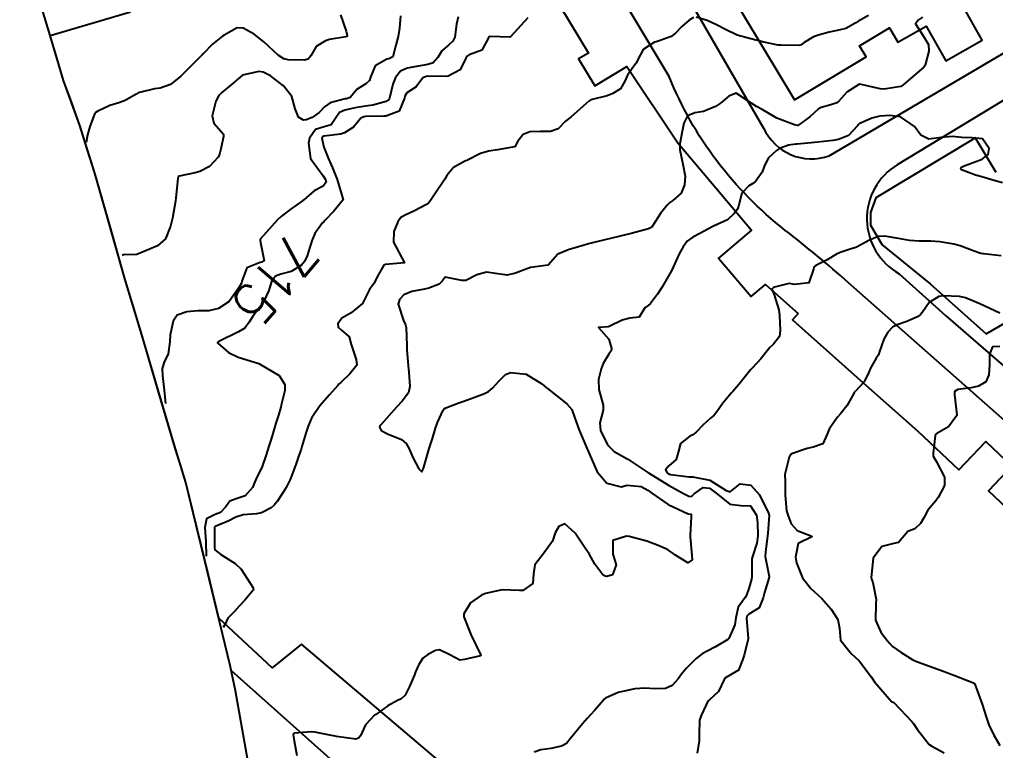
# Model space of a CAD drawing. Header units: metres. Extents: x 286371 to 293043, y 7462578 to 7466404.
# Drawn here: x 289865.9 to 289960.7, y 7464030.8 to 7464101.8 of the extents above; entities that cross this region are included whole.
import ezdxf
from ezdxf.enums import TextEntityAlignment as Align

# ---------------------------------------------------------------- set-up
doc = ezdxf.new("R2010")
doc.units = ezdxf.units.M
doc.header["$MEASUREMENT"] = 0
for name, color, linetype in [('Area', 45, 'Continuous'), ('Cotas', 45, 'Continuous'), ('Curvas de Nivel 1m', 11, 'Continuous'), ('Curvas de Nivel 5m', 15, 'Continuous'), ('Edificações', 30, 'Continuous'), ('Vias primárias', 230, 'Continuous')]:
    doc.layers.add(name, color=color, linetype=linetype)
doc.styles.add('Style-STANDARD', font='STANDARD.shx')

msp = doc.modelspace()

# ---------------------------------------------------------------- linework, layer by layer
at = {"layer": 'Area'}
msp.add_polyline3d([(289888.511, 7464027.207, 713.026), (289886.864, 7464036.548, 713.416), (289886.349, 7464039.025, 714.486), (289882.047, 7464056.808, 715.996), (289880.925, 7464060.387, 716.386), (289877.849, 7464070.817, 719.696), (289876.155, 7464076.472, 718.856), (289873.184, 7464086.861, 721.676), (289871.723, 7464091.497, 719.766), (289870.159, 7464095.848, 721.876), (289868.864, 7464100.241, 721.596), (289865.871, 7464110.06, 719.346)], dxfattribs=at)
at = {"layer": 'Curvas de Nivel 1m', "flags": 128}
for points, elevation in [([(289897.079, 7464102.223), (289897.611, 7464100.652), (289897.707, 7464100.213), (289897.688, 7464100.128), (289897.602, 7464100.093), (289895.996, 7464099.841), (289895.596, 7464099.721), (289894.702, 7464099.143), (289894.199, 7464098.265), (289893.919, 7464097.919), (289893.568, 7464097.846), (289891.996, 7464097.87), (289891.569, 7464097.969), (289891.019, 7464098.313), (289889.603, 7464099.612), (289888.677, 7464100.349), (289887.623, 7464100.928), (289887.032, 7464100.964), (289885.985, 7464100.389), (289885.758, 7464100.246), (289885.611, 7464100.159), (289884.613, 7464099.395), (289883.677, 7464098.423), (289883.634, 7464098.373), (289883.583, 7464098.322), (289881.748, 7464096.461), (289881.551, 7464096.266), (289880.542, 7464095.477), (289879.533, 7464095.122), (289878.997, 7464095.037), (289877.527, 7464094.695), (289877.404, 7464094.648), (289877.217, 7464094.529), (289876.144, 7464093.916), (289875.511, 7464093.693), (289874.641, 7464093.434), (289873.498, 7464092.874), (289873.32, 7464092.764), (289873.145, 7464092.59), (289872.702, 7464091.37), (289872.479, 7464090.568), (289872.364, 7464089.844)], 718), ([(289902.885, 7464102.136), (289902.815, 7464100.937), (289902.686, 7464100.138), (289902.448, 7464099.285), (289902.146, 7464098.146), (289901.753, 7464097.971), (289901.57, 7464097.915), (289900.438, 7464097.294), (289899.997, 7464096.178), (289899.873, 7464095.845), (289899.534, 7464095.526), (289898.701, 7464095.022), (289898, 7464094.207), (289897.646, 7464094.079), (289897.512, 7464094.063), (289896.054, 7464093.688), (289895.5, 7464093.299), (289894.987, 7464092.756), (289894.329, 7464092.262), (289893.721, 7464092.031), (289893.48, 7464091.992), (289892.988, 7464092.282), (289892.667, 7464093.116), (289892.353, 7464094.292), (289891.53, 7464095.348), (289890.257, 7464096.324), (289889.551, 7464096.678), (289889.146, 7464096.746), (289887.544, 7464096.364), (289886.465, 7464095.451), (289885.52, 7464094.696), (289885.255, 7464094.4), (289884.96, 7464093.86), (289884.596, 7464092.412), (289884.767, 7464091.703), (289885.462, 7464090.909), (289885.687, 7464090.629), (289885.711, 7464090.399), (289885.436, 7464089.206), (289885.262, 7464088.571), (289885.177, 7464088.408), (289884.321, 7464087.51), (289883.403, 7464087.019), (289882.945, 7464086.897), (289881.396, 7464086.563), (289881.324, 7464086.537), (289881.28, 7464086.466), (289881.256, 7464086.33), (289881.078, 7464084.469), (289881.034, 7464084.144), (289880.725, 7464082.474), (289880.559, 7464081.712), (289880.066, 7464080.483), (289879.293, 7464079.785), (289878.048, 7464079.276), (289877.28, 7464078.953), (289876.907, 7464078.903), (289876.071, 7464078.962), (289875.844, 7464078.844)], 717), ([(289908.511, 7464102.051), (289908.344, 7464101.332), (289908.192, 7464100.056), (289907.992, 7464099.664), (289907.593, 7464099.334), (289906.927, 7464098.731), (289906.519, 7464098.08), (289906.073, 7464097.58), (289905.564, 7464097.426), (289904.444, 7464097.228), (289903.558, 7464097.039), (289902.911, 7464096.777), (289902.4, 7464096.142), (289902.167, 7464095.512), (289901.825, 7464094.15), (289901.721, 7464093.941), (289901.509, 7464093.825), (289900.206, 7464093.472), (289899.502, 7464093.362), (289898.506, 7464093.192), (289897.496, 7464092.98), (289896.96, 7464092.755), (289896.63, 7464092.227), (289896.149, 7464091.56), (289895.471, 7464091.36), (289894.634, 7464091.089), (289894.063, 7464090.265), (289893.958, 7464089.755), (289894.158, 7464088.263), (289895.399, 7464086.576), (289895.621, 7464086.241), (289895.662, 7464085.968), (289895.384, 7464085.583), (289894.502, 7464085.133), (289893.51, 7464084.272), (289893.434, 7464084.202), (289893.362, 7464084.149), (289892.27, 7464083.371), (289891.339, 7464082.663), (289890.935, 7464082.312), (289889.306, 7464080.473), (289889.254, 7464080.396), (289889.249, 7464080.345), (289889.301, 7464080.124), (289889.651, 7464078.339), (289889.409, 7464078.206), (289889.271, 7464078.173), (289887.971, 7464077.656), (289887.492, 7464076.371), (289887.438, 7464076.175), (289887.235, 7464075.763), (289886.234, 7464074.389), (289885.203, 7464073.688), (289884.258, 7464073.477), (289883.2, 7464073.487), (289882.136, 7464073.388), (289881.193, 7464073.05), (289880.815, 7464072.47), (289880.506, 7464071.132), (289880.481, 7464070.475), (289880.328, 7464069.284), (289879.915, 7464068.483), (289879.723, 7464067.878), (289879.775, 7464067.143), (289879.899, 7464066.049), (289880.064, 7464064.484)], 716), ([(289931.362, 7464101.975), (289930.954, 7464101.705), (289930.244, 7464101.096), (289929.615, 7464100.446), (289929.201, 7464100.14), (289928.148, 7464099.746), (289927.734, 7464099.62), (289927.601, 7464099.58), (289926.497, 7464098.864), (289925.917, 7464097.779), (289925.799, 7464097.552), (289925.566, 7464097.239), (289924.976, 7464096.37), (289924.693, 7464095.797), (289924.276, 7464095.06), (289923.526, 7464094.595), (289922.973, 7464094.372), (289921.517, 7464094.016), (289921.384, 7464093.979), (289921.219, 7464093.849), (289919.491, 7464092.339), (289918.952, 7464091.892), (289918.221, 7464091.155), (289917.469, 7464090.901), (289916.504, 7464090.894), (289915.468, 7464090.855), (289914.817, 7464090.6), (289914.319, 7464089.961), (289913.998, 7464089.414), (289913.444, 7464089.3), (289912.311, 7464089.122), (289911.439, 7464088.989), (289910.685, 7464088.766), (289909.425, 7464088.113), (289909.369, 7464088.091), (289909.207, 7464088.038), (289908.06, 7464087.409), (289907.402, 7464086.622), (289907.202, 7464086.262), (289907.079, 7464086.069), (289906.39, 7464085.068), (289905.757, 7464084.089), (289905.568, 7464083.884), (289905.359, 7464083.759), (289904.256, 7464083.205), (289903.344, 7464082.781), (289902.929, 7464082.542), (289902.64, 7464082.135), (289902.266, 7464081.194), (289902.233, 7464080.141), (289903.274, 7464078.124), (289901.45, 7464077.973), (289901.271, 7464077.927), (289900.636, 7464076.781), (289900.331, 7464076.168), (289899.872, 7464075.537), (289899.214, 7464074.184), (289898.108, 7464073.293), (289897.192, 7464072.76), (289896.794, 7464072.222), (289896.857, 7464071.899), (289897.175, 7464071.599), (289897.899, 7464070.944), (289898.103, 7464070.205), (289898.584, 7464068.744), (289898.645, 7464068.202), (289897.979, 7464067.339), (289897.09, 7464066.509), (289896.94, 7464066.373), (289896.798, 7464066.229), (289896, 7464065.311), (289895.054, 7464064.254), (289894.249, 7464063.054), (289893.93, 7464062.271), (289893.701, 7464061.587), (289893.308, 7464060.28), (289893.23, 7464060.042), (289892.98, 7464059.321), (289892.724, 7464058.532), (289892.642, 7464058.289), (289892.173, 7464057.068), (289891.791, 7464056.302), (289891.457, 7464055.775), (289890.914, 7464054.95), (289890.635, 7464054.592), (289890.326, 7464054.323), (289889.4, 7464053.834), (289888.895, 7464053.737), (289887.612, 7464053.645), (289886.89, 7464053.425), (289886.202, 7464053.067), (289884.876, 7464052.526), (289884.824, 7464052.456), (289884.811, 7464050.474), (289884.842, 7464050.262), (289885.435, 7464049.795), (289886.822, 7464048.922), (289887.42, 7464048.365), (289888.591, 7464046.543), (289888.618, 7464046.347), (289887.769, 7464045.359), (289886.878, 7464044.373), (289886.816, 7464044.311), (289886.752, 7464044.266), (289886.132, 7464043.604), (289885.856, 7464043.02), (289885.654, 7464042.704)], 714), ([(289953.637, 7464102.017), (289953.234, 7464101.758), (289952.938, 7464101.365), (289953.609, 7464100.354), (289954.228, 7464099.345), (289954.238, 7464098.691), (289953.89, 7464097.35), (289953.762, 7464097.15), (289953.559, 7464096.987), (289951.731, 7464095.391), (289951.532, 7464095.286), (289949.92, 7464095.027), (289949.528, 7464095.044), (289947.659, 7464095.453), (289947.535, 7464095.491), (289947.505, 7464095.485), (289947.438, 7464095.456), (289946.264, 7464094.732), (289945.51, 7464093.855), (289945.322, 7464093.672), (289944.708, 7464093.496), (289943.769, 7464093.242), (289943.497, 7464093.075), (289942.688, 7464092.324), (289941.63, 7464091.542), (289941.521, 7464091.496), (289941.473, 7464091.496), (289941.201, 7464091.549), (289939.484, 7464092.211), (289938.061, 7464093.038), (289937.509, 7464093.345), (289937.03, 7464093.612), (289935.529, 7464094.622), (289934.82, 7464094.349), (289934.011, 7464093.657), (289933.716, 7464093.457), (289933.509, 7464093.333), (289932.335, 7464092.848), (289931.499, 7464092.702), (289930.783, 7464092.417), (289930.44, 7464091.71), (289930.275, 7464090.91), (289930.039, 7464089.716), (289930.05, 7464089.107), (289930.343, 7464087.711), (289930.553, 7464086.556), (289930.516, 7464085.707), (289930.18, 7464084.904), (289929.361, 7464084.202), (289929.084, 7464084.002), (289928.815, 7464083.733), (289928.159, 7464082.925), (289927.438, 7464081.753), (289927.322, 7464081.604), (289927.005, 7464081.446), (289925.312, 7464080.991), (289924.365, 7464080.751), (289923.304, 7464080.493), (289922.771, 7464080.363), (289921.297, 7464080.026), (289921.159, 7464079.995), (289920.735, 7464079.863), (289919.641, 7464079.527), (289919.287, 7464079.438), (289918.2, 7464078.981), (289917.264, 7464077.914), (289915.53, 7464077.67), (289915.259, 7464077.598), (289914.073, 7464077.147), (289913.254, 7464076.955), (289912.146, 7464077.102), (289911.259, 7464077.244), (289910.313, 7464076.958), (289909.25, 7464076.436), (289908.869, 7464076.421), (289907.254, 7464076.757), (289906.945, 7464076.372), (289906.645, 7464076.073), (289905.65, 7464075.674), (289905.236, 7464075.586), (289904.002, 7464075.343), (289903.227, 7464075.013), (289902.788, 7464074.563), (289902.672, 7464074.133), (289903.19, 7464072.547), (289903.386, 7464072.121), (289903.451, 7464071.848), (289903.502, 7464070.119), (289903.525, 7464069.732), (289903.652, 7464068.116), (289903.711, 7464067.51), (289903.819, 7464066.113), (289903.69, 7464065.5), (289903.062, 7464064.685), (289902.545, 7464064.135), (289901.028, 7464062.425), (289900.906, 7464062.286), (289900.864, 7464062.167), (289901.019, 7464061.852), (289901.646, 7464061.523), (289903.006, 7464060.958), (289903.448, 7464060.573), (289903.705, 7464060.12), (289904.102, 7464059.233), (289904.678, 7464058.109), (289904.96, 7464057.819), (289905.103, 7464058.102), (289905.154, 7464058.288), (289905.701, 7464060.084), (289906.009, 7464061.079), (289906.309, 7464062.075), (289906.496, 7464062.609), (289907.05, 7464063.812), (289907.153, 7464063.962), (289907.3, 7464064.061), (289908.576, 7464064.527), (289909.064, 7464064.711), (289910.028, 7464065.061), (289911.075, 7464065.429), (289911.452, 7464065.625), (289911.86, 7464065.993), (289912.449, 7464066.629), (289913.104, 7464067.28), (289913.578, 7464067.496), (289915.104, 7464067.305), (289916.646, 7464066.366), (289917.085, 7464066.001), (289917.191, 7464065.913), (289919.062, 7464064.428), (289919.541, 7464063.877), (289919.859, 7464063.055), (289920.251, 7464061.866), (289920.998, 7464060.138), (289921.125, 7464059.852), (289921.224, 7464059.618), (289922, 7464057.839), (289922.948, 7464056.726), (289924.359, 7464056.387), (289924.945, 7464056.542), (289926.302, 7464056.416), (289926.938, 7464056.039), (289927.334, 7464055.758), (289928.918, 7464054.641), (289930.851, 7464053.749), (289930.895, 7464053.739), (289931.151, 7464053.701), (289931.135, 7464053.456), (289931.054, 7464051.702), (289931.056, 7464051.507), (289931.2, 7464049.699), (289931.241, 7464049.285), (289930.823, 7464048.982), (289929.612, 7464049.723), (289928.842, 7464050.289), (289927.938, 7464050.658), (289926.854, 7464051.081), (289925.116, 7464051.543), (289924.87, 7464051.569), (289923.531, 7464051.144), (289923.542, 7464049.814), (289923.853, 7464048.779), (289923.516, 7464047.814), (289922.958, 7464047.666), (289922.802, 7464047.689), (289922.551, 7464047.828), (289921.8, 7464048.864), (289921.228, 7464049.849), (289920.852, 7464050.4), (289919.867, 7464051.87), (289918.887, 7464052.768), (289918.274, 7464052.503), (289917.937, 7464051.898), (289917.667, 7464051.097), (289916.844, 7464049.914), (289915.949, 7464048.806), (289915.832, 7464047.929), (289915.753, 7464046.977), (289914.789, 7464046.291), (289914.453, 7464046.286), (289912.79, 7464046.353), (289911.147, 7464046.007), (289910.782, 7464045.86), (289909.697, 7464045.103), (289909.053, 7464044.04), (289909.063, 7464043.724), (289909.733, 7464042.029), (289910.685, 7464040.073), (289910.708, 7464040.014), (289910.713, 7464039.984), (289910.683, 7464039.947), (289909.113, 7464039.602), (289908.676, 7464039.521), (289907.699, 7464040.059), (289906.701, 7464040.54), (289906.303, 7464040.477), (289905.565, 7464040.091), (289905.068, 7464039.717), (289904.674, 7464039.121), (289904.366, 7464038.402), (289904.256, 7464038.11), (289903.782, 7464036.976), (289903.351, 7464036.124), (289902.975, 7464035.773), (289902.616, 7464035.602), (289901.663, 7464035.094), (289900.596, 7464034.297), (289900.519, 7464034.242), (289900.387, 7464034.168), (289899.513, 7464033.248), (289899.023, 7464032.188), (289898.818, 7464031.933), (289898.559, 7464031.845), (289896.665, 7464032.12), (289896.563, 7464032.138), (289896.018, 7464032.233), (289894.57, 7464032.545), (289894.264, 7464032.566), (289892.576, 7464032.423), (289892.494, 7464032.367), (289892.48, 7464032.286), (289892.562, 7464031.681), (289892.825, 7464030.28)], 713), ([(289948.373, 7464102.168), (289947.638, 7464101.75), (289947.447, 7464101.647), (289947.152, 7464101.462), (289946.19, 7464100.912), (289945.623, 7464100.772), (289944.577, 7464100.543), (289943.616, 7464100.302), (289943.026, 7464100.11), (289942.147, 7464099.536), (289941.832, 7464099.31), (289941.6, 7464099.244), (289939.891, 7464099.279), (289939.6, 7464099.3), (289938.216, 7464099.595), (289937.606, 7464099.749), (289937.437, 7464099.777), (289935.613, 7464100.252), (289934.471, 7464100.802), (289933.628, 7464101.271), (289932.717, 7464101.678), (289931.639, 7464102.004)], 714), ([(289961.394, 7464085.923), (289960.461, 7464086.185), (289959.402, 7464086.487), (289958.79, 7464086.662), (289957.412, 7464087.177), (289957.347, 7464087.305), (289957.416, 7464087.422), (289957.698, 7464087.578), (289959.428, 7464088.213), (289960.029, 7464088.662), (289960.098, 7464089.255), (289959.458, 7464090.173), (289958.466, 7464090.272), (289957.46, 7464090.326), (289956.553, 7464090.405), (289955.459, 7464090.329), (289954.262, 7464090.154), (289953.462, 7464090.552), (289952.857, 7464091.374), (289951.488, 7464092.32), (289950.453, 7464092.447), (289949.489, 7464092.403), (289948.717, 7464092.205), (289947.477, 7464091.635), (289947.378, 7464091.553), (289947.303, 7464091.457), (289946.427, 7464090.503), (289945.454, 7464090.131), (289944.915, 7464090.03), (289943.449, 7464089.863), (289943.136, 7464089.832), (289941.446, 7464089.669), (289941.33, 7464089.662), (289940.595, 7464089.557), (289939.747, 7464089.262), (289939.436, 7464089.063), (289938.675, 7464088.336), (289938.285, 7464087.591), (289938.046, 7464086.954), (289937.391, 7464086.035), (289937.15, 7464085.845), (289936.74, 7464085.614), (289936.084, 7464084.914), (289935.748, 7464083.629), (289935.643, 7464083.337), (289935.344, 7464082.939), (289934.672, 7464082.306), (289933.325, 7464081.707), (289933.294, 7464081.695), (289933.241, 7464081.666), (289931.996, 7464081.002), (289931.308, 7464080.633), (289930.776, 7464080.228), (289930.372, 7464079.708), (289929.983, 7464079.015), (289929.398, 7464077.722), (289929.259, 7464077.418), (289928.303, 7464075.748), (289927.887, 7464075.092), (289927.21, 7464074.171), (289926.984, 7464073.991), (289926.656, 7464073.773), (289926.098, 7464072.874), (289925.188, 7464072.745), (289924.436, 7464072.555), (289923.176, 7464071.953), (289923.071, 7464071.93), (289922.136, 7464071.84), (289923.158, 7464070.732), (289923.421, 7464069.82), (289923.362, 7464069.599), (289923.136, 7464069.261), (289922.589, 7464068.365), (289922.397, 7464067.835), (289922.141, 7464066.797), (289922.174, 7464065.838), (289922.592, 7464064.301), (289922.6, 7464063.831), (289922.279, 7464062.592), (289922.34, 7464061.835), (289923.003, 7464060.438), (289923.68, 7464059.814), (289924.983, 7464059.06), (289926.939, 7464057.765), (289926.964, 7464057.75), (289927.004, 7464057.724), (289928.946, 7464056.549), (289930.415, 7464055.712), (289930.929, 7464055.454), (289931.183, 7464055.447), (289931.446, 7464055.697), (289932.33, 7464056.297), (289932.942, 7464056.229), (289933.711, 7464055.663), (289934.91, 7464054.696), (289935.992, 7464054.544), (289936.908, 7464054.52), (289937.484, 7464053.606), (289937.596, 7464052.891), (289937.643, 7464051.603), (289937.547, 7464050.911), (289937.095, 7464049.611), (289937.053, 7464049.389), (289937.055, 7464047.611), (289937.019, 7464047.393), (289936.789, 7464046.598), (289936.542, 7464045.854), (289936.388, 7464045.62), (289935.726, 7464044.663), (289935.497, 7464043.633), (289935.404, 7464042.965), (289934.802, 7464041.643), (289934.771, 7464041.586), (289934.712, 7464041.523), (289933.524, 7464040.839), (289932.695, 7464040.413), (289932.224, 7464040.148), (289931.645, 7464039.69), (289931.156, 7464039.218), (289930.669, 7464038.711), (289930.212, 7464038.16), (289929.89, 7464037.716), (289929.292, 7464037.077), (289928.639, 7464036.764), (289927.658, 7464036.73), (289926.64, 7464036.817), (289925.681, 7464036.736), (289924.635, 7464036.507), (289924.065, 7464036.37), (289922.832, 7464035.821), (289922.71, 7464035.736), (289922.621, 7464035.641), (289921.772, 7464034.672), (289921.051, 7464033.848), (289920.586, 7464033.353), (289919.377, 7464031.882), (289919.026, 7464031.418), (289918.553, 7464031.161), (289917.504, 7464030.956), (289916.548, 7464030.825), (289915.879, 7464030.6)], 712), ([(289961.288, 7464078.831), (289959.563, 7464078.997), (289959.291, 7464079.055), (289958.668, 7464079.284), (289957.301, 7464079.78), (289956.663, 7464079.954), (289955.307, 7464080.173), (289954.427, 7464080.228), (289953.307, 7464080.255), (289952.379, 7464080.308), (289951.31, 7464080.489), (289949.988, 7464080.74), (289949.313, 7464080.698), (289948.425, 7464080.32), (289947.298, 7464079.685), (289947.139, 7464079.614), (289946.6, 7464079.465), (289945.619, 7464079.15), (289945.287, 7464078.985), (289944.36, 7464078.416), (289943.269, 7464077.864), (289943.079, 7464077.705), (289943.033, 7464077.518), (289942.57, 7464076.199), (289941.241, 7464076.031), (289940.667, 7464076.128), (289939.237, 7464075.778), (289939.108, 7464075.704), (289938.998, 7464075.578), (289939.226, 7464075.034), (289939.684, 7464073.567), (289939.744, 7464073.018), (289939.812, 7464071.565), (289939.739, 7464070.992), (289939.154, 7464070.24), (289938.806, 7464069.923), (289938.54, 7464069.584), (289937.917, 7464068.808), (289937.119, 7464067.941), (289936.96, 7464067.763), (289936.835, 7464067.609), (289935.77, 7464066.306), (289935.209, 7464065.642), (289935.082, 7464065.493), (289934.238, 7464064.485), (289933.659, 7464063.665), (289933.389, 7464063.33), (289933.044, 7464063.035), (289932.319, 7464062.401), (289931.639, 7464061.695), (289931.304, 7464061.416), (289931.018, 7464061.286), (289930.129, 7464060.595), (289929.887, 7464059.721), (289929.682, 7464059.026), (289928.974, 7464058.423), (289928.67, 7464058.037), (289928.828, 7464057.736), (289928.962, 7464057.629), (289929.138, 7464057.555), (289930.959, 7464057.343), (289931.303, 7464057.355), (289932.954, 7464057.004), (289934.567, 7464056.015), (289934.929, 7464055.889), (289935.923, 7464056.652), (289936.938, 7464056.523), (289937.796, 7464055.601), (289938.673, 7464053.812), (289938.715, 7464053.587), (289938.596, 7464051.861), (289938.572, 7464051.589), (289938.375, 7464050.058), (289938.355, 7464049.592), (289938.745, 7464047.646), (289938.746, 7464047.585), (289938.268, 7464046.106), (289938.149, 7464045.594), (289937.744, 7464044.615), (289936.75, 7464043.99), (289936.552, 7464043.813), (289936.514, 7464043.618), (289936.68, 7464041.649), (289936.683, 7464041.615), (289936.288, 7464040.022), (289936.186, 7464039.622), (289935.74, 7464038.556), (289934.658, 7464037.914), (289934.481, 7464037.823), (289934.355, 7464037.649), (289933.807, 7464036.486), (289932.937, 7464035.67), (289932.766, 7464035.528), (289932.617, 7464035.202), (289932.131, 7464034.151), (289931.945, 7464033.684), (289931.927, 7464032.331), (289931.939, 7464031.684), (289931.729, 7464030.504)], 711), ([(289961.146, 7464070.011), (289960.427, 7464069.973), (289960.159, 7464069.259), (289960.161, 7464068.216), (289960.069, 7464067.26), (289959.779, 7464066.579), (289959.087, 7464066.165), (289958.368, 7464066.002), (289957.082, 7464065.814), (289956.755, 7464065.633), (289956.735, 7464065.31), (289956.986, 7464063.364), (289956.98, 7464063.305), (289956.145, 7464062.199), (289955.017, 7464061.56), (289954.901, 7464061.451), (289954.856, 7464061.337), (289954.673, 7464059.655), (289954.683, 7464059.339), (289954.977, 7464058.856), (289955.757, 7464057.322), (289955.768, 7464056.496), (289955.154, 7464055.331), (289955.064, 7464055.19), (289954.919, 7464055.003), (289954.159, 7464054.092), (289953.758, 7464053.351), (289953.447, 7464052.795), (289952.878, 7464052.276), (289952.219, 7464052.029), (289951.645, 7464051.383), (289951.291, 7464050.955), (289950.856, 7464050.876), (289949.695, 7464050.568), (289948.834, 7464049.424), (289948.658, 7464047.575), (289948.668, 7464047.426), (289948.707, 7464047.331), (289948.799, 7464047.06), (289949.119, 7464045.419), (289949.11, 7464045.078), (289949.065, 7464043.42), (289949.569, 7464042.259), (289950.222, 7464041.404), (289950.445, 7464041.135), (289950.706, 7464040.855), (289951.576, 7464040.266), (289952.687, 7464039.57), (289953.148, 7464039.357), (289954.676, 7464038.822), (289955.481, 7464038.514), (289956.665, 7464038.06), (289958.595, 7464037.336), (289958.655, 7464037.306), (289958.688, 7464037.274), (289958.719, 7464037.207), (289959.417, 7464035.262), (289959.82, 7464034.032), (289960.092, 7464033.252), (289960.569, 7464032.236), (289961.141, 7464031.236)], 709)]:
    msp.add_lwpolyline(points, dxfattribs=dict(at, elevation=elevation))
at = {"layer": 'Curvas de Nivel 5m', "flags": 128}
for points, elevation in [([(289915.281, 7464101.942), (289913.606, 7464100.089), (289913.521, 7464100.06), (289911.606, 7464100.144), (289911.508, 7464100.103), (289911.452, 7464100.007), (289910.8, 7464098.802), (289909.579, 7464098.352), (289909.386, 7464098.229), (289909.259, 7464098.039), (289908.703, 7464096.901), (289907.547, 7464096.278), (289907.354, 7464096.26), (289905.547, 7464096.267), (289905.394, 7464096.25), (289905.067, 7464096.102), (289904.407, 7464095.235), (289903.522, 7464094.65), (289903.323, 7464094.322), (289903.281, 7464094.128), (289902.759, 7464092.872), (289901.488, 7464092.386), (289901.268, 7464092.377), (289899.487, 7464092.358), (289899.335, 7464092.338), (289899.032, 7464092.191), (289898.337, 7464091.336), (289897.462, 7464090.764), (289897.053, 7464090.628), (289895.457, 7464090.434), (289895.311, 7464090.392), (289895.246, 7464090.248), (289895.441, 7464089.363), (289895.915, 7464088.237), (289896.287, 7464087.355), (289896.747, 7464086.224), (289897.311, 7464084.269), (289897.31, 7464084.215), (289896.427, 7464083.149), (289895.544, 7464082.241), (289895.439, 7464082.137), (289895.331, 7464082.03), (289894.575, 7464080.996), (289894.296, 7464080.26), (289893.829, 7464078.821), (289893.582, 7464078.278), (289893.269, 7464077.921), (289892.261, 7464077.298), (289891.255, 7464077.028), (289890.735, 7464076.839), (289890.37, 7464076.328), (289890.101, 7464075.461), (289889.584, 7464074.339), (289889.441, 7464074.111), (289889.206, 7464073.797), (289888.575, 7464072.973), (289888.177, 7464072.36), (289887.761, 7464071.78), (289887.17, 7464071.431), (289885.232, 7464070.48), (289885.155, 7464070.437), (289885.115, 7464070.405), (289885.117, 7464070.368), (289885.153, 7464070.328), (289886.169, 7464069.418), (289887.133, 7464068.97), (289889.124, 7464068.344), (289891.107, 7464067.174), (289891.653, 7464066.306), (289891.66, 7464065.728), (289891.311, 7464064.311), (289891.26, 7464064.102), (289891.039, 7464063.339), (289890.779, 7464062.568), (289890.709, 7464062.319), (289890.321, 7464061.008), (289890.106, 7464060.328), (289889.835, 7464059.478), (289889.455, 7464058.337), (289889.307, 7464057.991), (289888.948, 7464057.298), (289888.66, 7464056.627), (289888.548, 7464056.35), (289887.799, 7464055.483), (289886.916, 7464055.2), (289886.326, 7464054.97), (289885.886, 7464054.39), (289885.409, 7464053.884), (289884.893, 7464053.673), (289884.056, 7464053.247), (289883.875, 7464052.417), (289883.981, 7464051.034), (289884.024, 7464049.644)], 715), ([(289961.137, 7464073.245), (289959.217, 7464074.144), (289957.8, 7464074.721), (289957.227, 7464074.862), (289955.636, 7464074.92), (289955.227, 7464074.85), (289954.291, 7464074.275), (289953.632, 7464073.358), (289953.449, 7464073.112), (289953.198, 7464072.935), (289952.121, 7464072.45), (289951.185, 7464072.122), (289950.703, 7464071.879), (289950.252, 7464071.408), (289949.871, 7464070.707), (289949.435, 7464069.42), (289949.351, 7464069.211), (289949.136, 7464068.885), (289948.6, 7464067.955), (289948.39, 7464067.435), (289947.971, 7464066.571), (289947.087, 7464065.644), (289947, 7464065.541), (289946.966, 7464065.456), (289946.285, 7464064.241), (289945.65, 7464063.475), (289945.381, 7464063.146), (289945.038, 7464062.69), (289944.551, 7464061.964), (289944.367, 7464061.494), (289943.952, 7464060.548), (289942.995, 7464060.231), (289942.43, 7464060.088), (289940.986, 7464059.618), (289940.884, 7464059.546), (289940.675, 7464059.246), (289940.259, 7464057.558), (289940.278, 7464056.892), (289940.287, 7464055.564), (289940.429, 7464054.034), (289940.576, 7464053.559), (289940.882, 7464052.77), (289941.45, 7464052.12), (289942.865, 7464051.577), (289942.892, 7464051.551), (289942.884, 7464051.524), (289942.864, 7464051.508), (289941.549, 7464050.849), (289941.282, 7464049.548), (289941.38, 7464048.992), (289941.975, 7464047.537), (289942.789, 7464046.499), (289943.834, 7464045.509), (289944.759, 7464044.487), (289945.39, 7464043.485), (289945.58, 7464042.633), (289945.668, 7464041.48), (289946.695, 7464040.166), (289947.487, 7464039.452), (289948.661, 7464037.865), (289948.965, 7464037.43), (289950.626, 7464035.524), (289950.695, 7464035.473), (289950.841, 7464035.401), (289952.597, 7464033.58), (289952.745, 7464033.372), (289953.124, 7464032.825), (289954.28, 7464031.349), (289954.551, 7464031.17), (289955.747, 7464030.526)], 710)]:
    msp.add_lwpolyline(points, dxfattribs=dict(at, elevation=elevation))
at = {"layer": 'Edificações'}
for points in [[(289933.205, 7464107.292), (289941.205, 7464093.968), (289948.16, 7464098.144), (289947.512, 7464099.222), (289950.412, 7464100.963), (289951.244, 7464099.576), (289953.997, 7464101.139), (289955.904, 7464097.781), (289959.427, 7464099.781), (289957.868, 7464102.526)], [(289960.801, 7464086.902), (289958.952, 7464089.981), (289958.772, 7464090.281), (289949.082, 7464084.462), (289948.585, 7464083.03), (289948.569, 7464081.794), (289949.71, 7464079.883), (289954.386, 7464076.09), (289959.805, 7464071.235), (289965.577, 7464074.566)]]:
    msp.add_lwpolyline(points, dxfattribs=at)
at = {"layer": 'Edificações', "elevation": 721.596}
for points in [[(289917.521, 7464104.596), (289921.161, 7464098.519), (289920.207, 7464097.948), (289921.774, 7464095.332), (289924.899, 7464097.204), (289929.851, 7464089.793), (289933.544, 7464085.427), (289937.026, 7464081.309), (289933.814, 7464078.592), (289936.977, 7464074.853), (289938.371, 7464076.032), (289941.543, 7464073.217), (289940.986, 7464072.589), (289947.275, 7464067.009), (289953.185, 7464061.765), (289957.173, 7464058.007), (289959.78, 7464060.773), (289962.306, 7464058.392), (289960.032, 7464055.98), (289968.339, 7464048.151)], [(289911.301, 7464025.806), (289893.29, 7464041.073), (289890.417, 7464038.773), (289885.237, 7464043.62), (289884.198, 7464047.917), (289882.047, 7464056.808), (289881.486, 7464058.598), (289881, 7464060.133), (289879.387, 7464065.602), (289877.849, 7464070.817), (289877.002, 7464073.645), (289876.155, 7464076.472), (289874.669, 7464081.667), (289873.184, 7464086.861), (289872.453, 7464089.179), (289871.723, 7464091.497), (289870.941, 7464093.673), (289870.159, 7464095.848), (289869.511, 7464098.045), (289868.864, 7464100.241), (289876.673, 7464102.543)]]:
    msp.add_lwpolyline(points, dxfattribs=at)
at = {"layer": 'Vias primárias'}
for points in [[(289998.27, 7464119.727), (290020.964, 7464133.862), (290038.686, 7464144.049, 0.048785), (290045.309, 7464148.77, 0.233284), (290047.834, 7464154.813, 0.038465), (290047.006, 7464160.704), (290043.652, 7464171.636), (290036.772, 7464190.397), (290033.551, 7464196.744, 0.266721), (290028.148, 7464200.283, 0.142469), (290025.102, 7464199.588), (290004.587, 7464186.848), (289973.98, 7464168.86), (289933.45, 7464145.622), (289916.607, 7464134.859, 0.375269), (289915.651, 7464130.671), (289919.512, 7464123.491), (289938.194, 7464091.229)], [(289994.329, 7464113.307), (289966.545, 7464096.994), (289951.178, 7464087.66, 0.574038), (289951.361, 7464077.073), (289955.865, 7464073.02), (290006.836, 7464028.826), (290022.308, 7464015.054), (290029.849, 7464007.92), (290042.371, 7463997.259, 0.110258), (290047.59, 7463994.503, 0.331454), (290053.105, 7463996.668)], [(289938.194, 7464091.229, 0.387271), (289944.571, 7464088.533, -3.053217)]]:
    msp.add_lwpolyline(points, format="xyb", dxfattribs=at)
at = {"layer": 'Vias primárias', "elevation": 714.275}
msp.add_lwpolyline([(289886.451, 7464038.537), (289899.335, 7464027.035), (289924.434, 7464004.412), (289944.177, 7463986.851), (289991.138, 7463944.836), (289998.513, 7463938.532, 0.311604), (290003.055, 7463938.062), (290020.856, 7463959.058), (290038.759, 7463979.243), (290040.322, 7463981.275, 0.417547), (290039.067, 7463990.482), (289987.011, 7464040.41), (289946.451, 7464076.2, 0.015533), (289940.264, 7464081.326, -0.132483), (289929.011, 7464096.238), (289919.888, 7464111.51), (289910.397, 7464127.592, 0.451), (289905.128, 7464128.607), (289875.679, 7464111.553), (289866.82, 7464106.948)], format="xyb", dxfattribs=at)
at = {"layer": 'Vias primárias'}
msp.add_lwpolyline([(289944.571, 7464088.533), (289977.739, 7464108.09), (289998.27, 7464119.727)], dxfattribs=at)

# ---------------------------------------------------------------- texts
at = {"layer": 'Cotas', "style": 'Style-STANDARD'}
msp.add_text('715', height=4, rotation=229.61307, dxfattribs=at).set_placement((289890.7, 7464076.535, 715), align=Align.MIDDLE_CENTER)

doc.saveas('drawing.dxf')
